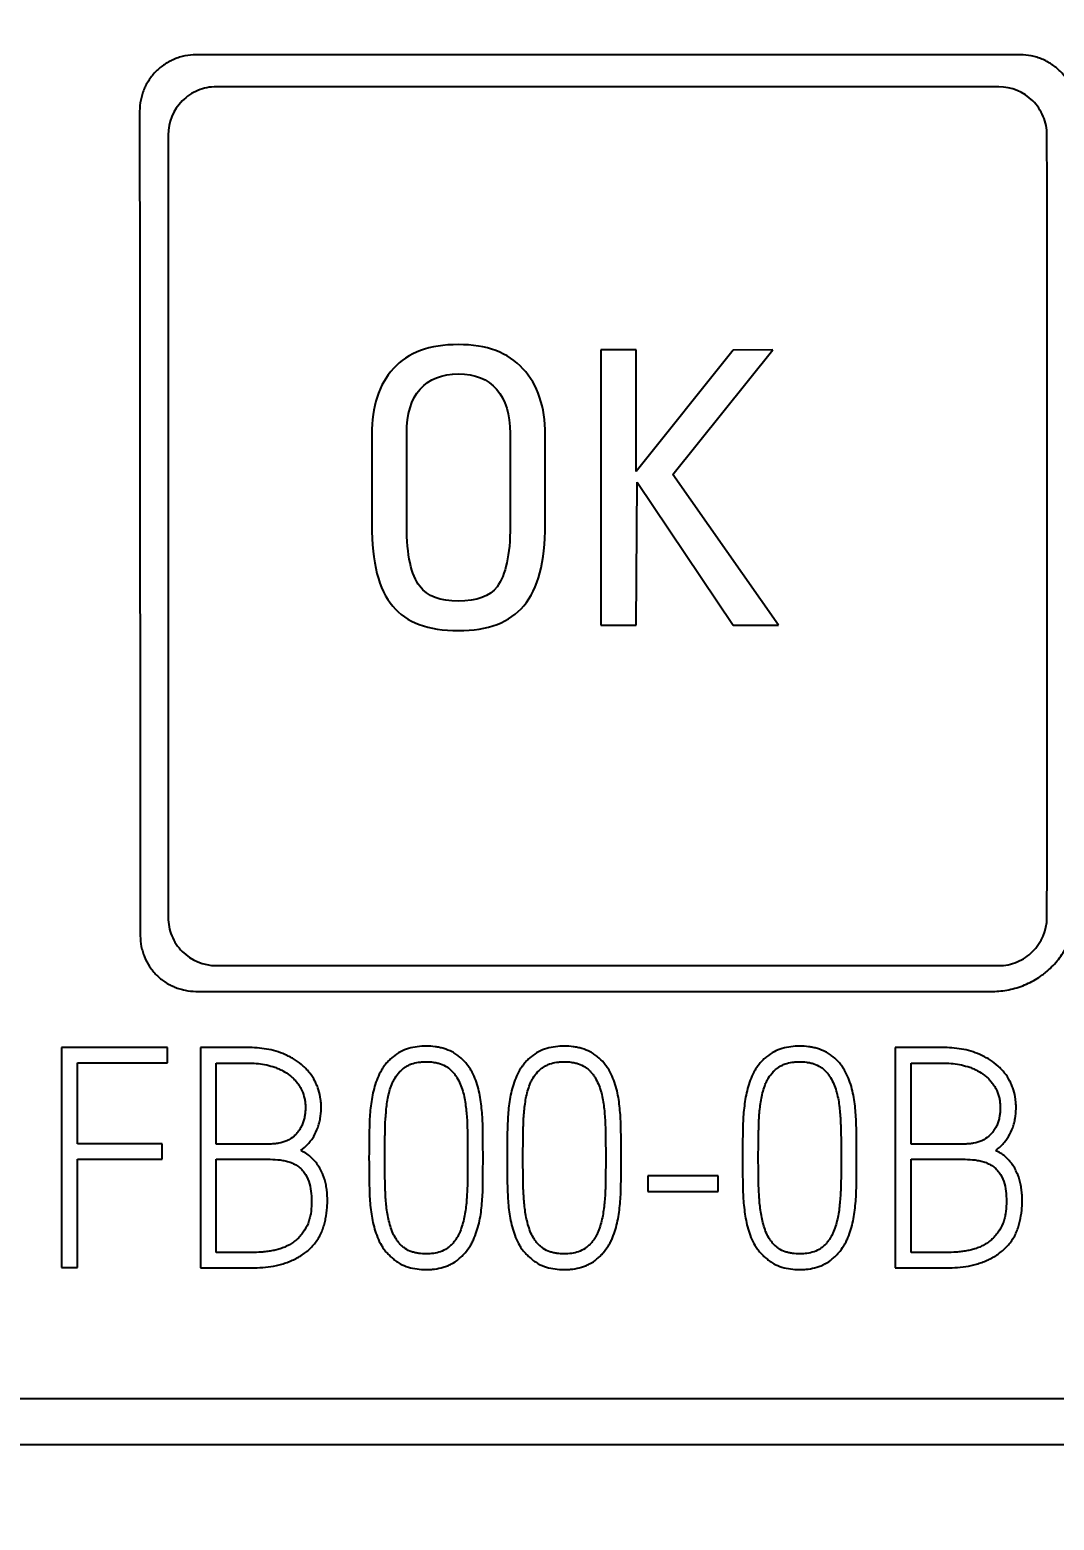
# Model space of a CAD drawing. Extents: x 0 to 420, y 0 to 297.
# Drawn here: x 149.58 to 157.02, y 166.62 to 177.43 of the extents above; entities that cross this region are included whole.
import ezdxf

# ---------------------------------------------------------------- set-up
doc = ezdxf.new("R2010")
doc.units = 0
doc.header["$LTSCALE"] = 23.1
for name, color, linetype in [('10000_FRONT', 7, 'CONTINUOUS'), ('10100_DIM_FRONT', 7, 'CONTINUOUS'), ('10500_FRONT_LABELING', 7, 'CONTINUOUS')]:
    doc.layers.add(name, color=color, linetype=linetype)
doc.styles.get("Standard").update_dxf_attribs({"font": 'txt', "width": 0.8})
doc.dimstyles.new('DIMSTYLE_1', dxfattribs={"dimtxt": 3.5, "dimasz": 3.5, "dimexe": 0.18, "dimexo": 0.0625, "dimgap": 0.09, "dimtad": 1, "dimtxsty": 'STANDARD', "dimcen": 0.09, "dimazin": 3, "dimtp": 0.05, "dimtm": 0.05, "dimtfac": 1, "dimtofl": 0, "dimtmove": 0, "dimatfit": 3, "dimtolj": 1})

# ---------------------------------------------------------------- blocks, each defined once
blk = doc.blocks.new('*D0')
at = {"layer": '10100_DIM_FRONT', "linetype": 'CONTINUOUS'}
for p, q in [((160.829689, 189.646967), (160.829689, 132.601665)), ((89.329689, 150.134374), (89.329689, 132.601665)), ((89.329689, 134.601665), (125.079689, 134.601665)), ((160.829689, 134.601665), (125.079689, 134.601665))]:
    blk.add_line(p, q, dxfattribs=at)
for points in [[(92.829689, 135.101665), (89.329689, 134.601665), (92.829689, 134.101665)], [(157.329689, 134.101665), (160.829689, 134.601665), (157.329689, 135.101665)]]:
    blk.add_solid(points, dxfattribs=at)
at = {"layer": '10100_DIM_FRONT', "linetype": 'CONTINUOUS', "width": 0.660714}
blk.add_text('71,5', height=3.5, dxfattribs=at).set_placement((121.635873, 135.476665))

msp = doc.modelspace()

# ---------------------------------------------------------------- linework, layer by layer
at = {"layer": '10000_FRONT', "color": 7, "linetype": 'CONTINUOUS'}
for p, q in [((156.77, 177.247), (150.79, 177.247)), ((156.613, 177.015), (150.938, 177.015)), ((156.965, 176.28), (156.963, 176.667)), ((156.963, 170.989), (156.965, 171.374)), ((150.938, 170.641), (156.613, 170.641)), ((150.79, 170.454), (156.57, 170.454)), ((131.63, 167.501), (160.83, 167.501)), ((96.03, 167.167), (160.83, 167.167))]:
    msp.add_line(p, q, dxfattribs=at)
for points, knots in [([(150.79, 177.247), (150.763, 177.247), (150.736, 177.244), (150.697, 177.236), (150.684, 177.233), (150.658, 177.225), (150.646, 177.221), (150.609, 177.205), (150.585, 177.193), (150.552, 177.17), (150.541, 177.163), (150.52, 177.145), (150.51, 177.137), (150.482, 177.108), (150.465, 177.088), (150.443, 177.054), (150.436, 177.043), (150.423, 177.019), (150.417, 177.007), (150.407, 176.982), (150.403, 176.97), (150.395, 176.944), (150.392, 176.931), (150.384, 176.892), (150.381, 176.865), (150.381, 176.838)], [0, 0, 0, 0, 0.125, 0.125, 0.1875, 0.1875, 0.25, 0.25, 0.375, 0.375, 0.4375, 0.4375, 0.5, 0.5, 0.625, 0.625, 0.6875, 0.6875, 0.75, 0.75, 0.8125, 0.8125, 0.875, 0.875, 1, 1, 1, 1]), ([(157.178, 176.838), (157.178, 176.865), (157.176, 176.891), (157.168, 176.931), (157.165, 176.944), (157.157, 176.969), (157.152, 176.982), (157.137, 177.019), (157.124, 177.043), (157.102, 177.076), (157.094, 177.087), (157.077, 177.108), (157.068, 177.118), (157.04, 177.146), (157.019, 177.163), (156.986, 177.185), (156.974, 177.192), (156.951, 177.205), (156.939, 177.211), (156.914, 177.221), (156.902, 177.225), (156.876, 177.233), (156.863, 177.236), (156.823, 177.244), (156.797, 177.247), (156.77, 177.247)], [0, 0, 0, 0, 0.125, 0.125, 0.1875, 0.1875, 0.25, 0.25, 0.375, 0.375, 0.4375, 0.4375, 0.5, 0.5, 0.625, 0.625, 0.6875, 0.6875, 0.75, 0.75, 0.8125, 0.8125, 0.875, 0.875, 1, 1, 1, 1]), ([(150.938, 177.015), (150.892, 177.015), (150.846, 177.006), (150.761, 176.971), (150.723, 176.945), (150.626, 176.848), (150.588, 176.757), (150.588, 176.665)], [0, 0, 0, 0, 0.25, 0.25, 0.5, 0.5, 1, 1, 1, 1]), ([(156.963, 176.667), (156.963, 176.713), (156.954, 176.758), (156.918, 176.842), (156.892, 176.881), (156.796, 176.977), (156.705, 177.015), (156.613, 177.015)], [0, 0, 0, 0, 0.25, 0.25, 0.5, 0.5, 1, 1, 1, 1]), ([(156.57, 170.454), (156.61, 170.454), (156.649, 170.458), (156.707, 170.47), (156.726, 170.475), (156.764, 170.486), (156.783, 170.493), (156.837, 170.516), (156.872, 170.534), (156.913, 170.561), (156.921, 170.567), (156.937, 170.579), (156.945, 170.585), (156.968, 170.604), (156.983, 170.617), (157.025, 170.659), (157.05, 170.689), (157.077, 170.731), (157.082, 170.739), (157.093, 170.756), (157.107, 170.782), (157.12, 170.808), (157.135, 170.845), (157.142, 170.863), (157.15, 170.892), (157.153, 170.901), (157.158, 170.92), (157.16, 170.93), (157.17, 170.979), (157.174, 171.018), (157.174, 171.058)], [0, 0, 0, 0, 0.125, 0.125, 0.1875, 0.1875, 0.25, 0.25, 0.375, 0.375, 0.40625, 0.40625, 0.4375, 0.4375, 0.5, 0.5, 0.625, 0.625, 0.65625, 0.65625, 0.6875, 0.75, 0.75, 0.8125, 0.8125, 0.84375, 0.84375, 0.875, 0.875, 1, 1, 1, 1]), ([(150.588, 170.991), (150.588, 170.945), (150.597, 170.899), (150.632, 170.815), (150.658, 170.776), (150.755, 170.679), (150.845, 170.641), (150.938, 170.641)], [0, 0, 0, 0, 0.25, 0.25, 0.5, 0.5, 1, 1, 1, 1]), ([(156.613, 170.641), (156.659, 170.641), (156.704, 170.65), (156.789, 170.685), (156.827, 170.711), (156.924, 170.807), (156.963, 170.897), (156.963, 170.989)], [0, 0, 0, 0, 0.25, 0.25, 0.5, 0.5, 1, 1, 1, 1]), ([(150.386, 170.858), (150.386, 170.831), (150.388, 170.805), (150.396, 170.767), (150.4, 170.754), (150.407, 170.728), (150.412, 170.716), (150.427, 170.679), (150.439, 170.656), (150.461, 170.623), (150.469, 170.612), (150.486, 170.592), (150.495, 170.582), (150.523, 170.554), (150.543, 170.537), (150.576, 170.515), (150.587, 170.508), (150.611, 170.496), (150.623, 170.49), (150.647, 170.48), (150.659, 170.476), (150.685, 170.468), (150.697, 170.465), (150.737, 170.457), (150.763, 170.454), (150.79, 170.454)], [0, 0, 0, 0, 0.125, 0.125, 0.1875, 0.1875, 0.25, 0.25, 0.375, 0.375, 0.4375, 0.4375, 0.5, 0.5, 0.625, 0.625, 0.6875, 0.6875, 0.75, 0.75, 0.8125, 0.8125, 0.875, 0.875, 1, 1, 1, 1])]:
    msp.add_open_spline(points, degree=3, knots=knots, dxfattribs=at)
for points in [[(150.381, 176.838), (150.382, 174.844), (150.384, 172.85), (150.386, 170.858)], [(150.588, 176.665), (150.588, 174.774), (150.588, 172.882), (150.588, 170.991)], [(156.965, 171.374), (156.965, 173.009), (156.965, 174.645), (156.965, 176.28)]]:
    msp.add_open_spline(points, degree=3, dxfattribs=at)
at = {"layer": '10500_FRONT_LABELING', "color": 7, "linetype": 'CONTINUOUS'}
for p, q in [((153.727, 175.107), (153.727, 173.109)), ((153.982, 175.107), (153.727, 175.107)), ((153.982, 174.225), (153.982, 175.107)), ((154.687, 175.104), (153.982, 174.225)), ((154.25, 174.203), (154.975, 175.107)), ((154.975, 175.107), (154.687, 175.104)), ((152.065, 174.493), (152.065, 173.839)), ((152.319, 173.828), (152.319, 174.501)), ((153.069, 174.501), (153.069, 173.828)), ((153.323, 173.839), (153.323, 174.493)), ((153.982, 173.109), (153.99, 174.148)), ((153.99, 174.148), (154.687, 173.109)), ((155.016, 173.109), (154.25, 174.203)), ((153.727, 173.109), (153.982, 173.109)), ((154.687, 173.109), (155.016, 173.109)), ((149.815, 170.048), (149.815, 168.452)), ((150.584, 170.048), (149.815, 170.048)), ((150.584, 169.935), (150.584, 170.048)), ((150.822, 170.046), (150.822, 168.448)), ((151.18, 170.046), (150.822, 170.046)), ((155.862, 170.046), (155.862, 168.448)), ((156.221, 170.046), (155.862, 170.046)), ((149.93, 169.349), (149.93, 169.935)), ((149.93, 169.935), (150.584, 169.935)), ((150.936, 169.347), (150.936, 169.933)), ((150.936, 169.933), (151.18, 169.933)), ((155.977, 169.347), (155.977, 169.933)), ((155.977, 169.933), (156.221, 169.933)), ((150.544, 169.349), (149.93, 169.349)), ((150.544, 169.238), (150.544, 169.349)), ((151.328, 169.347), (150.936, 169.347)), ((156.369, 169.347), (155.977, 169.347)), ((149.93, 168.452), (149.93, 169.238)), ((149.93, 169.238), (150.544, 169.238)), ((150.936, 168.559), (150.936, 169.236)), ((150.936, 169.236), (151.328, 169.236)), ((152.045, 169.258), (152.045, 169.234)), ((152.16, 169.234), (152.16, 169.258)), ((152.76, 169.258), (152.76, 169.234)), ((152.872, 169.234), (152.872, 169.258)), ((153.047, 169.258), (153.047, 169.234)), ((153.162, 169.234), (153.162, 169.258)), ((153.762, 169.258), (153.762, 169.234)), ((153.874, 169.234), (153.874, 169.258)), ((154.755, 169.258), (154.755, 169.234)), ((154.869, 169.234), (154.869, 169.258)), ((155.47, 169.258), (155.47, 169.234)), ((155.582, 169.234), (155.582, 169.258)), ((155.977, 168.559), (155.977, 169.236)), ((155.977, 169.236), (156.369, 169.236)), ((154.067, 169.116), (154.067, 169.003)), ((154.578, 169.116), (154.067, 169.116)), ((154.578, 169.003), (154.578, 169.116)), ((154.067, 169.003), (154.578, 169.003)), ((151.173, 168.559), (150.936, 168.559)), ((156.214, 168.559), (155.977, 168.559)), ((149.815, 168.452), (149.93, 168.452)), ((150.822, 168.448), (151.173, 168.448)), ((155.862, 168.448), (156.214, 168.448))]:
    msp.add_line(p, q, dxfattribs=at)
for points in [[(152.693, 175.145), (152.484, 175.145), (152.327, 175.087), (152.222, 174.971)], [(153.162, 174.97), (153.055, 175.087), (152.899, 175.145), (152.693, 175.145)], [(152.222, 174.971), (152.117, 174.855), (152.065, 174.696), (152.065, 174.493)], [(152.416, 174.822), (152.481, 174.895), (152.574, 174.932), (152.693, 174.932)], [(152.693, 174.932), (152.814, 174.932), (152.907, 174.895), (152.971, 174.821)], [(153.323, 174.493), (153.323, 174.694), (153.27, 174.853), (153.162, 174.97)], [(152.319, 174.501), (152.319, 174.642), (152.351, 174.749), (152.416, 174.822)], [(152.971, 174.821), (153.036, 174.746), (153.069, 174.64), (153.069, 174.501)], [(152.065, 173.839), (152.065, 173.565), (152.115, 173.368), (152.217, 173.248)], [(152.413, 173.392), (152.351, 173.473), (152.319, 173.618), (152.319, 173.828)], [(153.069, 173.828), (153.069, 173.62), (153.037, 173.474), (152.974, 173.389)], [(153.168, 173.251), (153.272, 173.373), (153.323, 173.569), (153.323, 173.839)], [(152.693, 173.284), (152.562, 173.284), (152.469, 173.32), (152.413, 173.392)], [(152.974, 173.389), (152.921, 173.319), (152.827, 173.284), (152.693, 173.284)], [(152.217, 173.248), (152.316, 173.13), (152.474, 173.071), (152.693, 173.071)], [(152.693, 173.071), (152.909, 173.071), (153.068, 173.131), (153.168, 173.251)]]:
    msp.add_open_spline(points, degree=3, dxfattribs=at)
for points, knots in [([(151.55, 169.3), (151.569, 169.314), (151.586, 169.33), (151.61, 169.355), (151.617, 169.364), (151.631, 169.383), (151.638, 169.393), (151.656, 169.422), (151.666, 169.443), (151.678, 169.476), (151.681, 169.487), (151.687, 169.51), (151.69, 169.521), (151.695, 169.556), (151.697, 169.579), (151.698, 169.613), (151.698, 169.625), (151.697, 169.648), (151.696, 169.66), (151.691, 169.694), (151.686, 169.717), (151.676, 169.75), (151.672, 169.761), (151.663, 169.782), (151.658, 169.793), (151.642, 169.824), (151.629, 169.843), (151.608, 169.871), (151.6, 169.88), (151.584, 169.897), (151.576, 169.905), (151.55, 169.928), (151.532, 169.942), (151.502, 169.961), (151.492, 169.967), (151.472, 169.979), (151.462, 169.984), (151.43, 169.999), (151.408, 170.007), (151.365, 170.022), (151.342, 170.028), (151.297, 170.037), (151.273, 170.04), (151.227, 170.045), (151.204, 170.046), (151.18, 170.046)], [0, 0, 0, 0, 0.0625, 0.0625, 0.09375, 0.09375, 0.125, 0.125, 0.1875, 0.1875, 0.21875, 0.21875, 0.25, 0.25, 0.3125, 0.3125, 0.34375, 0.34375, 0.375, 0.375, 0.4375, 0.4375, 0.46875, 0.46875, 0.5, 0.5, 0.5625, 0.5625, 0.59375, 0.59375, 0.625, 0.625, 0.6875, 0.6875, 0.71875, 0.71875, 0.75, 0.75, 0.8125, 0.8125, 0.875, 0.875, 0.9375, 0.9375, 1, 1, 1, 1]), ([(152.872, 169.258), (152.872, 169.3), (152.872, 169.343), (152.871, 169.427), (152.871, 169.47), (152.867, 169.554), (152.864, 169.596), (152.856, 169.659), (152.853, 169.68), (152.845, 169.722), (152.84, 169.743), (152.828, 169.785), (152.821, 169.805), (152.805, 169.845), (152.796, 169.864), (152.779, 169.892), (152.773, 169.901), (152.761, 169.918), (152.754, 169.927), (152.733, 169.951), (152.718, 169.966), (152.693, 169.987), (152.684, 169.993), (152.666, 170.005), (152.657, 170.011), (152.628, 170.025), (152.608, 170.033), (152.577, 170.043), (152.567, 170.045), (152.546, 170.05), (152.535, 170.051), (152.503, 170.056), (152.482, 170.057), (152.439, 170.057), (152.417, 170.056), (152.374, 170.05), (152.353, 170.046), (152.312, 170.034), (152.292, 170.026), (152.254, 170.006), (152.236, 169.994), (152.211, 169.973), (152.203, 169.966), (152.187, 169.951), (152.18, 169.943), (152.166, 169.927), (152.159, 169.918), (152.147, 169.901), (152.141, 169.892), (152.124, 169.864), (152.115, 169.845), (152.099, 169.805), (152.092, 169.785), (152.08, 169.744), (152.075, 169.723), (152.066, 169.681), (152.063, 169.66), (152.054, 169.597), (152.051, 169.555), (152.047, 169.47), (152.047, 169.428), (152.046, 169.343), (152.045, 169.3), (152.045, 169.258)], [0, 0, 0, 0, 0.0625, 0.0625, 0.125, 0.125, 0.1875, 0.1875, 0.21875, 0.21875, 0.25, 0.25, 0.28125, 0.28125, 0.3125, 0.3125, 0.328125, 0.328125, 0.34375, 0.34375, 0.375, 0.375, 0.390625, 0.390625, 0.40625, 0.40625, 0.4375, 0.4375, 0.453125, 0.453125, 0.46875, 0.46875, 0.5, 0.5, 0.53125, 0.53125, 0.5625, 0.5625, 0.59375, 0.59375, 0.625, 0.625, 0.640625, 0.640625, 0.65625, 0.65625, 0.671875, 0.671875, 0.6875, 0.6875, 0.71875, 0.71875, 0.75, 0.75, 0.78125, 0.78125, 0.8125, 0.8125, 0.875, 0.875, 0.9375, 0.9375, 1, 1, 1, 1]), ([(153.874, 169.258), (153.874, 169.3), (153.874, 169.343), (153.873, 169.427), (153.873, 169.47), (153.869, 169.554), (153.866, 169.596), (153.858, 169.659), (153.855, 169.68), (153.847, 169.722), (153.842, 169.743), (153.83, 169.785), (153.823, 169.805), (153.807, 169.845), (153.798, 169.864), (153.781, 169.892), (153.775, 169.901), (153.762, 169.918), (153.756, 169.927), (153.735, 169.951), (153.72, 169.966), (153.695, 169.987), (153.686, 169.993), (153.668, 170.005), (153.659, 170.011), (153.63, 170.025), (153.61, 170.033), (153.579, 170.043), (153.569, 170.045), (153.547, 170.05), (153.537, 170.051), (153.505, 170.056), (153.484, 170.057), (153.441, 170.057), (153.419, 170.056), (153.376, 170.05), (153.355, 170.046), (153.314, 170.034), (153.294, 170.026), (153.256, 170.006), (153.238, 169.994), (153.213, 169.973), (153.204, 169.966), (153.189, 169.951), (153.182, 169.943), (153.168, 169.927), (153.161, 169.918), (153.149, 169.901), (153.143, 169.892), (153.126, 169.864), (153.117, 169.845), (153.101, 169.805), (153.094, 169.785), (153.082, 169.744), (153.077, 169.723), (153.068, 169.681), (153.065, 169.66), (153.056, 169.597), (153.053, 169.555), (153.049, 169.47), (153.048, 169.428), (153.047, 169.343), (153.047, 169.3), (153.047, 169.258)], [0, 0, 0, 0, 0.0625, 0.0625, 0.125, 0.125, 0.1875, 0.1875, 0.21875, 0.21875, 0.25, 0.25, 0.28125, 0.28125, 0.3125, 0.3125, 0.328125, 0.328125, 0.34375, 0.34375, 0.375, 0.375, 0.390625, 0.390625, 0.40625, 0.40625, 0.4375, 0.4375, 0.453125, 0.453125, 0.46875, 0.46875, 0.5, 0.5, 0.53125, 0.53125, 0.5625, 0.5625, 0.59375, 0.59375, 0.625, 0.625, 0.640625, 0.640625, 0.65625, 0.65625, 0.671875, 0.671875, 0.6875, 0.6875, 0.71875, 0.71875, 0.75, 0.75, 0.78125, 0.78125, 0.8125, 0.8125, 0.875, 0.875, 0.9375, 0.9375, 1, 1, 1, 1]), ([(155.582, 169.258), (155.582, 169.3), (155.582, 169.343), (155.581, 169.427), (155.581, 169.47), (155.577, 169.554), (155.574, 169.596), (155.566, 169.659), (155.563, 169.68), (155.555, 169.722), (155.55, 169.743), (155.538, 169.785), (155.531, 169.805), (155.515, 169.845), (155.506, 169.864), (155.489, 169.892), (155.483, 169.901), (155.47, 169.918), (155.464, 169.927), (155.443, 169.951), (155.428, 169.966), (155.403, 169.987), (155.394, 169.993), (155.376, 170.005), (155.367, 170.011), (155.338, 170.025), (155.318, 170.033), (155.287, 170.043), (155.276, 170.045), (155.255, 170.05), (155.245, 170.051), (155.213, 170.056), (155.191, 170.057), (155.148, 170.057), (155.127, 170.056), (155.084, 170.05), (155.063, 170.046), (155.022, 170.034), (155.002, 170.026), (154.964, 170.006), (154.946, 169.994), (154.921, 169.973), (154.912, 169.966), (154.897, 169.951), (154.89, 169.943), (154.876, 169.927), (154.869, 169.918), (154.857, 169.901), (154.851, 169.892), (154.834, 169.864), (154.825, 169.845), (154.809, 169.805), (154.802, 169.785), (154.79, 169.744), (154.785, 169.723), (154.776, 169.681), (154.773, 169.66), (154.764, 169.597), (154.76, 169.555), (154.757, 169.47), (154.756, 169.428), (154.755, 169.343), (154.755, 169.3), (154.755, 169.258)], [0, 0, 0, 0, 0.0625, 0.0625, 0.125, 0.125, 0.1875, 0.1875, 0.21875, 0.21875, 0.25, 0.25, 0.28125, 0.28125, 0.3125, 0.3125, 0.328125, 0.328125, 0.34375, 0.34375, 0.375, 0.375, 0.390625, 0.390625, 0.40625, 0.40625, 0.4375, 0.4375, 0.453125, 0.453125, 0.46875, 0.46875, 0.5, 0.5, 0.53125, 0.53125, 0.5625, 0.5625, 0.59375, 0.59375, 0.625, 0.625, 0.640625, 0.640625, 0.65625, 0.65625, 0.671875, 0.671875, 0.6875, 0.6875, 0.71875, 0.71875, 0.75, 0.75, 0.78125, 0.78125, 0.8125, 0.8125, 0.875, 0.875, 0.9375, 0.9375, 1, 1, 1, 1]), ([(156.591, 169.3), (156.61, 169.314), (156.627, 169.33), (156.65, 169.355), (156.658, 169.364), (156.672, 169.383), (156.678, 169.393), (156.697, 169.422), (156.707, 169.443), (156.719, 169.476), (156.722, 169.487), (156.728, 169.51), (156.73, 169.521), (156.736, 169.556), (156.738, 169.579), (156.739, 169.613), (156.739, 169.625), (156.737, 169.648), (156.736, 169.66), (156.732, 169.694), (156.727, 169.717), (156.717, 169.75), (156.713, 169.761), (156.704, 169.782), (156.699, 169.793), (156.682, 169.824), (156.67, 169.843), (156.649, 169.871), (156.641, 169.88), (156.625, 169.897), (156.617, 169.905), (156.591, 169.928), (156.572, 169.942), (156.543, 169.961), (156.533, 169.967), (156.513, 169.979), (156.502, 169.984), (156.471, 169.999), (156.449, 170.007), (156.405, 170.022), (156.383, 170.028), (156.337, 170.037), (156.314, 170.04), (156.268, 170.045), (156.244, 170.046), (156.221, 170.046)], [0, 0, 0, 0, 0.0625, 0.0625, 0.09375, 0.09375, 0.125, 0.125, 0.1875, 0.1875, 0.21875, 0.21875, 0.25, 0.25, 0.3125, 0.3125, 0.34375, 0.34375, 0.375, 0.375, 0.4375, 0.4375, 0.46875, 0.46875, 0.5, 0.5, 0.5625, 0.5625, 0.59375, 0.59375, 0.625, 0.625, 0.6875, 0.6875, 0.71875, 0.71875, 0.75, 0.75, 0.8125, 0.8125, 0.875, 0.875, 0.9375, 0.9375, 1, 1, 1, 1]), ([(151.18, 169.933), (151.222, 169.933), (151.263, 169.929), (151.323, 169.916), (151.342, 169.91), (151.372, 169.9), (151.382, 169.896), (151.401, 169.887), (151.41, 169.883), (151.437, 169.868), (151.455, 169.857), (151.479, 169.838), (151.487, 169.831), (151.502, 169.817), (151.509, 169.809), (151.523, 169.794), (151.529, 169.785), (151.541, 169.768), (151.546, 169.759), (151.561, 169.732), (151.568, 169.712), (151.576, 169.682), (151.578, 169.672), (151.582, 169.652), (151.583, 169.641), (151.584, 169.621), (151.584, 169.61), (151.583, 169.59), (151.583, 169.579), (151.58, 169.559), (151.579, 169.548), (151.574, 169.528), (151.572, 169.518), (151.565, 169.499), (151.562, 169.489), (151.553, 169.47), (151.548, 169.461), (151.537, 169.443), (151.531, 169.435), (151.517, 169.419), (151.51, 169.412), (151.486, 169.391), (151.469, 169.38), (151.431, 169.362), (151.411, 169.356), (151.38, 169.35), (151.37, 169.349), (151.349, 169.347), (151.339, 169.347), (151.328, 169.347)], [0, 0, 0, 0, 0.125, 0.125, 0.1875, 0.1875, 0.21875, 0.21875, 0.25, 0.25, 0.3125, 0.3125, 0.34375, 0.34375, 0.375, 0.375, 0.40625, 0.40625, 0.4375, 0.4375, 0.5, 0.5, 0.53125, 0.53125, 0.5625, 0.5625, 0.59375, 0.59375, 0.625, 0.625, 0.65625, 0.65625, 0.6875, 0.6875, 0.71875, 0.71875, 0.75, 0.75, 0.78125, 0.78125, 0.8125, 0.8125, 0.875, 0.875, 0.9375, 0.9375, 0.96875, 0.96875, 1, 1, 1, 1]), ([(152.16, 169.258), (152.16, 169.293), (152.16, 169.328), (152.161, 169.398), (152.161, 169.434), (152.163, 169.486), (152.163, 169.504), (152.165, 169.539), (152.167, 169.556), (152.17, 169.591), (152.171, 169.609), (152.176, 169.644), (152.178, 169.661), (152.185, 169.696), (152.189, 169.713), (152.198, 169.746), (152.204, 169.763), (152.214, 169.787), (152.217, 169.795), (152.225, 169.811), (152.23, 169.819), (152.244, 169.842), (152.254, 169.856), (152.272, 169.876), (152.279, 169.882), (152.292, 169.893), (152.299, 169.899), (152.313, 169.909), (152.321, 169.913), (152.337, 169.921), (152.345, 169.925), (152.37, 169.933), (152.387, 169.937), (152.414, 169.941), (152.423, 169.942), (152.44, 169.943), (152.449, 169.944), (152.476, 169.944), (152.493, 169.943), (152.52, 169.939), (152.528, 169.938), (152.546, 169.934), (152.554, 169.931), (152.58, 169.923), (152.596, 169.915), (152.618, 169.901), (152.626, 169.896), (152.639, 169.884), (152.645, 169.878), (152.657, 169.865), (152.663, 169.858), (152.673, 169.843), (152.678, 169.836), (152.693, 169.813), (152.701, 169.798), (152.714, 169.765), (152.72, 169.748), (152.73, 169.714), (152.735, 169.697), (152.741, 169.662), (152.744, 169.645), (152.748, 169.61), (152.75, 169.593), (152.753, 169.558), (152.755, 169.54), (152.757, 169.505), (152.757, 169.487), (152.759, 169.434), (152.759, 169.399), (152.76, 169.329), (152.76, 169.293), (152.76, 169.258)], [0, 0, 0, 0, 0.0625, 0.0625, 0.125, 0.125, 0.15625, 0.15625, 0.1875, 0.1875, 0.21875, 0.21875, 0.25, 0.25, 0.28125, 0.28125, 0.3125, 0.3125, 0.328125, 0.328125, 0.34375, 0.34375, 0.375, 0.375, 0.390625, 0.390625, 0.40625, 0.40625, 0.421875, 0.421875, 0.4375, 0.4375, 0.46875, 0.46875, 0.484375, 0.484375, 0.5, 0.5, 0.53125, 0.53125, 0.546875, 0.546875, 0.5625, 0.5625, 0.59375, 0.59375, 0.609375, 0.609375, 0.625, 0.625, 0.640625, 0.640625, 0.65625, 0.65625, 0.6875, 0.6875, 0.71875, 0.71875, 0.75, 0.75, 0.78125, 0.78125, 0.8125, 0.8125, 0.84375, 0.84375, 0.875, 0.875, 0.9375, 0.9375, 1, 1, 1, 1]), ([(153.162, 169.258), (153.162, 169.293), (153.162, 169.328), (153.163, 169.398), (153.163, 169.434), (153.165, 169.486), (153.165, 169.504), (153.167, 169.539), (153.169, 169.556), (153.172, 169.591), (153.173, 169.609), (153.178, 169.644), (153.18, 169.661), (153.187, 169.696), (153.191, 169.713), (153.2, 169.746), (153.206, 169.763), (153.216, 169.787), (153.219, 169.795), (153.227, 169.811), (153.231, 169.819), (153.245, 169.842), (153.256, 169.856), (153.274, 169.876), (153.28, 169.882), (153.294, 169.893), (153.301, 169.899), (153.315, 169.909), (153.323, 169.913), (153.339, 169.921), (153.347, 169.925), (153.372, 169.933), (153.389, 169.937), (153.416, 169.941), (153.425, 169.942), (153.442, 169.943), (153.451, 169.944), (153.478, 169.944), (153.495, 169.943), (153.521, 169.939), (153.53, 169.938), (153.547, 169.934), (153.556, 169.931), (153.581, 169.923), (153.598, 169.915), (153.62, 169.901), (153.627, 169.896), (153.641, 169.884), (153.647, 169.878), (153.659, 169.865), (153.665, 169.858), (153.675, 169.843), (153.68, 169.836), (153.694, 169.813), (153.702, 169.798), (153.716, 169.765), (153.722, 169.748), (153.732, 169.714), (153.736, 169.697), (153.743, 169.662), (153.746, 169.645), (153.75, 169.61), (153.752, 169.593), (153.755, 169.558), (153.756, 169.54), (153.758, 169.505), (153.759, 169.487), (153.761, 169.434), (153.761, 169.399), (153.762, 169.329), (153.762, 169.293), (153.762, 169.258)], [0, 0, 0, 0, 0.0625, 0.0625, 0.125, 0.125, 0.15625, 0.15625, 0.1875, 0.1875, 0.21875, 0.21875, 0.25, 0.25, 0.28125, 0.28125, 0.3125, 0.3125, 0.328125, 0.328125, 0.34375, 0.34375, 0.375, 0.375, 0.390625, 0.390625, 0.40625, 0.40625, 0.421875, 0.421875, 0.4375, 0.4375, 0.46875, 0.46875, 0.484375, 0.484375, 0.5, 0.5, 0.53125, 0.53125, 0.546875, 0.546875, 0.5625, 0.5625, 0.59375, 0.59375, 0.609375, 0.609375, 0.625, 0.625, 0.640625, 0.640625, 0.65625, 0.65625, 0.6875, 0.6875, 0.71875, 0.71875, 0.75, 0.75, 0.78125, 0.78125, 0.8125, 0.8125, 0.84375, 0.84375, 0.875, 0.875, 0.9375, 0.9375, 1, 1, 1, 1]), ([(154.869, 169.258), (154.869, 169.293), (154.87, 169.328), (154.87, 169.398), (154.871, 169.434), (154.873, 169.486), (154.873, 169.504), (154.875, 169.539), (154.876, 169.556), (154.879, 169.591), (154.881, 169.609), (154.886, 169.644), (154.888, 169.661), (154.895, 169.696), (154.899, 169.713), (154.908, 169.746), (154.914, 169.763), (154.923, 169.787), (154.927, 169.795), (154.935, 169.811), (154.939, 169.819), (154.953, 169.842), (154.964, 169.856), (154.982, 169.876), (154.988, 169.882), (155.002, 169.893), (155.009, 169.899), (155.023, 169.909), (155.031, 169.913), (155.047, 169.921), (155.055, 169.925), (155.08, 169.933), (155.097, 169.937), (155.124, 169.941), (155.132, 169.942), (155.15, 169.943), (155.159, 169.944), (155.186, 169.944), (155.203, 169.943), (155.229, 169.939), (155.238, 169.938), (155.255, 169.934), (155.264, 169.931), (155.289, 169.923), (155.305, 169.915), (155.328, 169.901), (155.335, 169.896), (155.349, 169.884), (155.355, 169.878), (155.367, 169.865), (155.373, 169.858), (155.383, 169.843), (155.388, 169.836), (155.402, 169.813), (155.41, 169.798), (155.424, 169.765), (155.43, 169.748), (155.44, 169.714), (155.444, 169.697), (155.451, 169.662), (155.454, 169.645), (155.458, 169.61), (155.46, 169.593), (155.463, 169.558), (155.464, 169.54), (155.466, 169.505), (155.467, 169.487), (155.469, 169.434), (155.469, 169.399), (155.47, 169.329), (155.47, 169.293), (155.47, 169.258)], [0, 0, 0, 0, 0.0625, 0.0625, 0.125, 0.125, 0.15625, 0.15625, 0.1875, 0.1875, 0.21875, 0.21875, 0.25, 0.25, 0.28125, 0.28125, 0.3125, 0.3125, 0.328125, 0.328125, 0.34375, 0.34375, 0.375, 0.375, 0.390625, 0.390625, 0.40625, 0.40625, 0.421875, 0.421875, 0.4375, 0.4375, 0.46875, 0.46875, 0.484375, 0.484375, 0.5, 0.5, 0.53125, 0.53125, 0.546875, 0.546875, 0.5625, 0.5625, 0.59375, 0.59375, 0.609375, 0.609375, 0.625, 0.625, 0.640625, 0.640625, 0.65625, 0.65625, 0.6875, 0.6875, 0.71875, 0.71875, 0.75, 0.75, 0.78125, 0.78125, 0.8125, 0.8125, 0.84375, 0.84375, 0.875, 0.875, 0.9375, 0.9375, 1, 1, 1, 1]), ([(156.221, 169.933), (156.263, 169.933), (156.303, 169.929), (156.363, 169.916), (156.383, 169.91), (156.413, 169.9), (156.422, 169.896), (156.441, 169.887), (156.451, 169.883), (156.478, 169.868), (156.495, 169.857), (156.52, 169.838), (156.528, 169.831), (156.543, 169.817), (156.55, 169.809), (156.563, 169.794), (156.57, 169.785), (156.581, 169.768), (156.587, 169.759), (156.601, 169.732), (156.609, 169.712), (156.617, 169.682), (156.619, 169.672), (156.622, 169.652), (156.623, 169.641), (156.624, 169.621), (156.625, 169.61), (156.624, 169.59), (156.623, 169.579), (156.621, 169.559), (156.619, 169.548), (156.615, 169.528), (156.613, 169.518), (156.606, 169.499), (156.603, 169.489), (156.594, 169.47), (156.589, 169.461), (156.577, 169.443), (156.571, 169.435), (156.558, 169.419), (156.55, 169.412), (156.527, 169.391), (156.51, 169.38), (156.472, 169.362), (156.452, 169.356), (156.421, 169.35), (156.411, 169.349), (156.39, 169.347), (156.379, 169.347), (156.369, 169.347)], [0, 0, 0, 0, 0.125, 0.125, 0.1875, 0.1875, 0.21875, 0.21875, 0.25, 0.25, 0.3125, 0.3125, 0.34375, 0.34375, 0.375, 0.375, 0.40625, 0.40625, 0.4375, 0.4375, 0.5, 0.5, 0.53125, 0.53125, 0.5625, 0.5625, 0.59375, 0.59375, 0.625, 0.625, 0.65625, 0.65625, 0.6875, 0.6875, 0.71875, 0.71875, 0.75, 0.75, 0.78125, 0.78125, 0.8125, 0.8125, 0.875, 0.875, 0.9375, 0.9375, 0.96875, 0.96875, 1, 1, 1, 1]), ([(151.173, 168.448), (151.2, 168.448), (151.227, 168.449), (151.281, 168.452), (151.307, 168.455), (151.36, 168.463), (151.386, 168.468), (151.425, 168.479), (151.438, 168.484), (151.463, 168.493), (151.476, 168.498), (151.5, 168.509), (151.513, 168.515), (151.536, 168.528), (151.548, 168.535), (151.571, 168.55), (151.582, 168.558), (151.603, 168.575), (151.613, 168.584), (151.641, 168.612), (151.658, 168.633), (151.68, 168.667), (151.687, 168.679), (151.699, 168.703), (151.705, 168.716), (151.714, 168.741), (151.718, 168.754), (151.725, 168.78), (151.728, 168.793), (151.735, 168.833), (151.739, 168.86), (151.742, 168.9), (151.743, 168.913), (151.743, 168.94), (151.743, 168.953), (151.742, 168.98), (151.741, 168.994), (151.738, 169.02), (151.736, 169.034), (151.728, 169.074), (151.721, 169.1), (151.705, 169.137), (151.7, 169.15), (151.687, 169.174), (151.673, 169.197), (151.657, 169.218), (151.639, 169.238), (151.629, 169.248), (151.598, 169.274), (151.575, 169.289), (151.55, 169.3)], [0, 0, 0, 0, 0.0625, 0.0625, 0.125, 0.125, 0.1875, 0.1875, 0.21875, 0.21875, 0.25, 0.25, 0.28125, 0.28125, 0.3125, 0.3125, 0.34375, 0.34375, 0.375, 0.375, 0.4375, 0.4375, 0.46875, 0.46875, 0.5, 0.5, 0.53125, 0.53125, 0.5625, 0.5625, 0.625, 0.625, 0.65625, 0.65625, 0.6875, 0.6875, 0.71875, 0.71875, 0.75, 0.75, 0.8125, 0.8125, 0.84375, 0.84375, 0.875, 0.90625, 0.90625, 0.9375, 0.9375, 1, 1, 1, 1]), ([(156.214, 168.448), (156.241, 168.448), (156.268, 168.449), (156.321, 168.452), (156.348, 168.455), (156.401, 168.463), (156.427, 168.468), (156.466, 168.479), (156.478, 168.484), (156.504, 168.493), (156.517, 168.498), (156.541, 168.509), (156.553, 168.515), (156.577, 168.528), (156.589, 168.535), (156.611, 168.55), (156.622, 168.558), (156.644, 168.575), (156.654, 168.584), (156.682, 168.612), (156.699, 168.633), (156.721, 168.667), (156.728, 168.679), (156.74, 168.703), (156.745, 168.716), (156.755, 168.741), (156.759, 168.754), (156.766, 168.78), (156.768, 168.793), (156.776, 168.833), (156.78, 168.86), (156.783, 168.9), (156.783, 168.913), (156.784, 168.94), (156.783, 168.953), (156.782, 168.98), (156.781, 168.994), (156.778, 169.02), (156.776, 169.034), (156.769, 169.074), (156.761, 169.1), (156.746, 169.137), (156.74, 169.15), (156.728, 169.174), (156.714, 169.197), (156.697, 169.218), (156.679, 169.238), (156.67, 169.248), (156.639, 169.274), (156.616, 169.289), (156.591, 169.3)], [0, 0, 0, 0, 0.0625, 0.0625, 0.125, 0.125, 0.1875, 0.1875, 0.21875, 0.21875, 0.25, 0.25, 0.28125, 0.28125, 0.3125, 0.3125, 0.34375, 0.34375, 0.375, 0.375, 0.4375, 0.4375, 0.46875, 0.46875, 0.5, 0.5, 0.53125, 0.53125, 0.5625, 0.5625, 0.625, 0.625, 0.65625, 0.65625, 0.6875, 0.6875, 0.71875, 0.71875, 0.75, 0.75, 0.8125, 0.8125, 0.84375, 0.84375, 0.875, 0.90625, 0.90625, 0.9375, 0.9375, 1, 1, 1, 1]), ([(151.328, 169.236), (151.353, 169.236), (151.377, 169.234), (151.413, 169.23), (151.425, 169.227), (151.449, 169.222), (151.461, 169.219), (151.484, 169.211), (151.495, 169.206), (151.511, 169.197), (151.516, 169.194), (151.527, 169.187), (151.532, 169.184), (151.546, 169.173), (151.555, 169.165), (151.567, 169.151), (151.571, 169.146), (151.578, 169.136), (151.582, 169.131), (151.598, 169.105), (151.607, 169.082), (151.62, 169.035), (151.624, 169.011), (151.628, 168.963), (151.629, 168.938), (151.628, 168.89), (151.626, 168.865), (151.62, 168.829), (151.617, 168.818), (151.611, 168.794), (151.607, 168.782), (151.594, 168.748), (151.582, 168.727), (151.561, 168.697), (151.553, 168.688), (151.537, 168.669), (151.528, 168.661), (151.51, 168.645), (151.501, 168.637), (151.48, 168.624), (151.47, 168.617), (151.448, 168.606), (151.437, 168.601), (151.415, 168.592), (151.403, 168.588), (151.38, 168.581), (151.368, 168.578), (151.344, 168.573), (151.332, 168.571), (151.308, 168.567), (151.295, 168.566), (151.271, 168.563), (151.259, 168.562), (151.222, 168.56), (151.198, 168.559), (151.173, 168.559)], [0, 0, 0, 0, 0.0625, 0.0625, 0.09375, 0.09375, 0.125, 0.125, 0.15625, 0.15625, 0.171875, 0.171875, 0.1875, 0.1875, 0.21875, 0.21875, 0.234375, 0.234375, 0.25, 0.25, 0.3125, 0.3125, 0.375, 0.375, 0.4375, 0.4375, 0.5, 0.5, 0.53125, 0.53125, 0.5625, 0.5625, 0.625, 0.625, 0.65625, 0.65625, 0.6875, 0.6875, 0.71875, 0.71875, 0.75, 0.75, 0.78125, 0.78125, 0.8125, 0.8125, 0.84375, 0.84375, 0.875, 0.875, 0.90625, 0.90625, 0.9375, 0.9375, 1, 1, 1, 1]), ([(152.045, 169.234), (152.045, 169.191), (152.046, 169.149), (152.047, 169.065), (152.047, 169.023), (152.051, 168.939), (152.054, 168.897), (152.063, 168.834), (152.066, 168.813), (152.075, 168.772), (152.08, 168.751), (152.092, 168.71), (152.099, 168.69), (152.115, 168.65), (152.124, 168.631), (152.141, 168.603), (152.147, 168.594), (152.159, 168.577), (152.166, 168.568), (152.18, 168.552), (152.187, 168.545), (152.203, 168.53), (152.21, 168.523), (152.227, 168.509), (152.235, 168.502), (152.253, 168.49), (152.262, 168.484), (152.29, 168.469), (152.31, 168.461), (152.351, 168.448), (152.372, 168.444), (152.415, 168.438), (152.436, 168.437), (152.468, 168.437), (152.479, 168.437), (152.5, 168.438), (152.511, 168.439), (152.542, 168.443), (152.563, 168.447), (152.594, 168.456), (152.604, 168.46), (152.624, 168.468), (152.634, 168.472), (152.662, 168.487), (152.68, 168.499), (152.704, 168.52), (152.712, 168.527), (152.728, 168.542), (152.735, 168.55), (152.756, 168.574), (152.769, 168.592), (152.786, 168.619), (152.791, 168.629), (152.8, 168.648), (152.805, 168.657), (152.817, 168.687), (152.824, 168.707), (152.837, 168.747), (152.842, 168.768), (152.851, 168.81), (152.855, 168.831), (152.863, 168.894), (152.867, 168.937), (152.871, 169.021), (152.871, 169.064), (152.872, 169.149), (152.872, 169.191), (152.872, 169.234)], [0, 0, 0, 0, 0.0625, 0.0625, 0.125, 0.125, 0.1875, 0.1875, 0.21875, 0.21875, 0.25, 0.25, 0.28125, 0.28125, 0.3125, 0.3125, 0.328125, 0.328125, 0.34375, 0.34375, 0.359375, 0.359375, 0.375, 0.375, 0.390625, 0.390625, 0.40625, 0.40625, 0.4375, 0.4375, 0.46875, 0.46875, 0.5, 0.5, 0.515625, 0.515625, 0.53125, 0.53125, 0.5625, 0.5625, 0.578125, 0.578125, 0.59375, 0.59375, 0.625, 0.625, 0.640625, 0.640625, 0.65625, 0.65625, 0.6875, 0.6875, 0.703125, 0.703125, 0.71875, 0.71875, 0.75, 0.75, 0.78125, 0.78125, 0.8125, 0.8125, 0.875, 0.875, 0.9375, 0.9375, 1, 1, 1, 1]), ([(152.76, 169.234), (152.76, 169.198), (152.76, 169.163), (152.759, 169.093), (152.759, 169.058), (152.757, 169.005), (152.756, 168.988), (152.754, 168.953), (152.753, 168.935), (152.748, 168.883), (152.743, 168.848), (152.732, 168.797), (152.728, 168.78), (152.718, 168.746), (152.712, 168.729), (152.702, 168.705), (152.699, 168.697), (152.691, 168.681), (152.686, 168.673), (152.677, 168.658), (152.672, 168.651), (152.662, 168.637), (152.656, 168.63), (152.645, 168.617), (152.639, 168.611), (152.625, 168.6), (152.618, 168.594), (152.596, 168.579), (152.58, 168.572), (152.547, 168.56), (152.53, 168.556), (152.495, 168.551), (152.477, 168.55), (152.442, 168.55), (152.424, 168.551), (152.398, 168.555), (152.389, 168.556), (152.372, 168.56), (152.363, 168.563), (152.338, 168.571), (152.322, 168.579), (152.3, 168.594), (152.293, 168.599), (152.28, 168.611), (152.273, 168.617), (152.262, 168.63), (152.256, 168.637), (152.246, 168.651), (152.241, 168.659), (152.227, 168.681), (152.219, 168.697), (152.206, 168.73), (152.201, 168.747), (152.192, 168.781), (152.187, 168.798), (152.177, 168.849), (152.172, 168.884), (152.167, 168.936), (152.166, 168.953), (152.164, 168.988), (152.163, 169.005), (152.161, 169.058), (152.161, 169.093), (152.16, 169.163), (152.16, 169.198), (152.16, 169.234)], [0, 0, 0, 0, 0.0625, 0.0625, 0.125, 0.125, 0.15625, 0.15625, 0.1875, 0.1875, 0.25, 0.25, 0.28125, 0.28125, 0.3125, 0.3125, 0.328125, 0.328125, 0.34375, 0.34375, 0.359375, 0.359375, 0.375, 0.375, 0.390625, 0.390625, 0.40625, 0.40625, 0.4375, 0.4375, 0.46875, 0.46875, 0.5, 0.5, 0.53125, 0.53125, 0.546875, 0.546875, 0.5625, 0.5625, 0.59375, 0.59375, 0.609375, 0.609375, 0.625, 0.625, 0.640625, 0.640625, 0.65625, 0.65625, 0.6875, 0.6875, 0.71875, 0.71875, 0.75, 0.75, 0.8125, 0.8125, 0.84375, 0.84375, 0.875, 0.875, 0.9375, 0.9375, 1, 1, 1, 1]), ([(153.047, 169.234), (153.047, 169.191), (153.047, 169.149), (153.048, 169.065), (153.049, 169.023), (153.053, 168.939), (153.056, 168.897), (153.065, 168.834), (153.068, 168.813), (153.077, 168.772), (153.082, 168.751), (153.094, 168.71), (153.1, 168.69), (153.116, 168.65), (153.126, 168.631), (153.142, 168.603), (153.148, 168.594), (153.161, 168.577), (153.168, 168.568), (153.182, 168.552), (153.189, 168.545), (153.204, 168.53), (153.212, 168.523), (153.229, 168.509), (153.237, 168.502), (153.255, 168.49), (153.264, 168.484), (153.292, 168.469), (153.312, 168.461), (153.353, 168.448), (153.374, 168.444), (153.416, 168.438), (153.438, 168.437), (153.47, 168.437), (153.481, 168.437), (153.502, 168.438), (153.513, 168.439), (153.544, 168.443), (153.565, 168.447), (153.596, 168.456), (153.606, 168.46), (153.626, 168.468), (153.636, 168.472), (153.664, 168.487), (153.682, 168.499), (153.706, 168.52), (153.714, 168.527), (153.73, 168.542), (153.737, 168.55), (153.758, 168.574), (153.771, 168.592), (153.787, 168.619), (153.793, 168.629), (153.802, 168.648), (153.807, 168.657), (153.819, 168.687), (153.826, 168.707), (153.839, 168.747), (153.844, 168.768), (153.853, 168.81), (153.856, 168.831), (153.865, 168.894), (153.869, 168.937), (153.873, 169.021), (153.873, 169.064), (153.874, 169.149), (153.874, 169.191), (153.874, 169.234)], [0, 0, 0, 0, 0.0625, 0.0625, 0.125, 0.125, 0.1875, 0.1875, 0.21875, 0.21875, 0.25, 0.25, 0.28125, 0.28125, 0.3125, 0.3125, 0.328125, 0.328125, 0.34375, 0.34375, 0.359375, 0.359375, 0.375, 0.375, 0.390625, 0.390625, 0.40625, 0.40625, 0.4375, 0.4375, 0.46875, 0.46875, 0.5, 0.5, 0.515625, 0.515625, 0.53125, 0.53125, 0.5625, 0.5625, 0.578125, 0.578125, 0.59375, 0.59375, 0.625, 0.625, 0.640625, 0.640625, 0.65625, 0.65625, 0.6875, 0.6875, 0.703125, 0.703125, 0.71875, 0.71875, 0.75, 0.75, 0.78125, 0.78125, 0.8125, 0.8125, 0.875, 0.875, 0.9375, 0.9375, 1, 1, 1, 1]), ([(153.762, 169.234), (153.762, 169.198), (153.762, 169.163), (153.761, 169.093), (153.761, 169.058), (153.759, 169.005), (153.758, 168.988), (153.756, 168.953), (153.755, 168.935), (153.749, 168.883), (153.745, 168.848), (153.734, 168.797), (153.73, 168.78), (153.72, 168.746), (153.714, 168.729), (153.704, 168.705), (153.701, 168.697), (153.693, 168.681), (153.688, 168.673), (153.679, 168.658), (153.674, 168.651), (153.664, 168.637), (153.658, 168.63), (153.647, 168.617), (153.64, 168.611), (153.627, 168.6), (153.62, 168.594), (153.598, 168.579), (153.582, 168.572), (153.549, 168.56), (153.531, 168.556), (153.497, 168.551), (153.479, 168.55), (153.443, 168.55), (153.426, 168.551), (153.4, 168.555), (153.391, 168.556), (153.374, 168.56), (153.365, 168.563), (153.34, 168.571), (153.324, 168.579), (153.302, 168.594), (153.295, 168.599), (153.282, 168.611), (153.275, 168.617), (153.264, 168.63), (153.258, 168.637), (153.247, 168.651), (153.243, 168.659), (153.229, 168.681), (153.221, 168.697), (153.208, 168.73), (153.203, 168.747), (153.193, 168.781), (153.189, 168.798), (153.179, 168.849), (153.174, 168.884), (153.169, 168.936), (153.168, 168.953), (153.166, 168.988), (153.165, 169.005), (153.163, 169.058), (153.163, 169.093), (153.162, 169.163), (153.162, 169.198), (153.162, 169.234)], [0, 0, 0, 0, 0.0625, 0.0625, 0.125, 0.125, 0.15625, 0.15625, 0.1875, 0.1875, 0.25, 0.25, 0.28125, 0.28125, 0.3125, 0.3125, 0.328125, 0.328125, 0.34375, 0.34375, 0.359375, 0.359375, 0.375, 0.375, 0.390625, 0.390625, 0.40625, 0.40625, 0.4375, 0.4375, 0.46875, 0.46875, 0.5, 0.5, 0.53125, 0.53125, 0.546875, 0.546875, 0.5625, 0.5625, 0.59375, 0.59375, 0.609375, 0.609375, 0.625, 0.625, 0.640625, 0.640625, 0.65625, 0.65625, 0.6875, 0.6875, 0.71875, 0.71875, 0.75, 0.75, 0.8125, 0.8125, 0.84375, 0.84375, 0.875, 0.875, 0.9375, 0.9375, 1, 1, 1, 1]), ([(154.755, 169.234), (154.755, 169.191), (154.755, 169.149), (154.756, 169.065), (154.757, 169.023), (154.76, 168.939), (154.764, 168.897), (154.773, 168.834), (154.776, 168.813), (154.784, 168.772), (154.789, 168.751), (154.802, 168.71), (154.808, 168.69), (154.824, 168.65), (154.834, 168.631), (154.85, 168.603), (154.856, 168.594), (154.869, 168.577), (154.876, 168.568), (154.89, 168.552), (154.897, 168.545), (154.912, 168.53), (154.92, 168.523), (154.937, 168.509), (154.945, 168.502), (154.963, 168.49), (154.972, 168.484), (155, 168.469), (155.02, 168.461), (155.061, 168.448), (155.082, 168.444), (155.124, 168.438), (155.146, 168.437), (155.178, 168.437), (155.188, 168.437), (155.21, 168.438), (155.221, 168.439), (155.252, 168.443), (155.273, 168.447), (155.303, 168.456), (155.314, 168.46), (155.334, 168.468), (155.343, 168.472), (155.372, 168.487), (155.389, 168.499), (155.414, 168.52), (155.422, 168.527), (155.438, 168.542), (155.445, 168.55), (155.466, 168.574), (155.478, 168.592), (155.495, 168.619), (155.501, 168.629), (155.51, 168.648), (155.515, 168.657), (155.527, 168.687), (155.534, 168.707), (155.547, 168.747), (155.552, 168.768), (155.561, 168.81), (155.564, 168.831), (155.573, 168.894), (155.577, 168.937), (155.581, 169.021), (155.581, 169.064), (155.582, 169.149), (155.582, 169.191), (155.582, 169.234)], [0, 0, 0, 0, 0.0625, 0.0625, 0.125, 0.125, 0.1875, 0.1875, 0.21875, 0.21875, 0.25, 0.25, 0.28125, 0.28125, 0.3125, 0.3125, 0.328125, 0.328125, 0.34375, 0.34375, 0.359375, 0.359375, 0.375, 0.375, 0.390625, 0.390625, 0.40625, 0.40625, 0.4375, 0.4375, 0.46875, 0.46875, 0.5, 0.5, 0.515625, 0.515625, 0.53125, 0.53125, 0.5625, 0.5625, 0.578125, 0.578125, 0.59375, 0.59375, 0.625, 0.625, 0.640625, 0.640625, 0.65625, 0.65625, 0.6875, 0.6875, 0.703125, 0.703125, 0.71875, 0.71875, 0.75, 0.75, 0.78125, 0.78125, 0.8125, 0.8125, 0.875, 0.875, 0.9375, 0.9375, 1, 1, 1, 1]), ([(155.47, 169.234), (155.47, 169.198), (155.47, 169.163), (155.469, 169.093), (155.469, 169.058), (155.467, 169.005), (155.466, 168.988), (155.464, 168.953), (155.462, 168.935), (155.457, 168.883), (155.453, 168.848), (155.442, 168.797), (155.438, 168.78), (155.428, 168.746), (155.422, 168.729), (155.412, 168.705), (155.408, 168.697), (155.401, 168.681), (155.396, 168.673), (155.387, 168.658), (155.382, 168.651), (155.372, 168.637), (155.366, 168.63), (155.355, 168.617), (155.348, 168.611), (155.335, 168.6), (155.328, 168.594), (155.306, 168.579), (155.29, 168.572), (155.257, 168.56), (155.239, 168.556), (155.205, 168.551), (155.187, 168.55), (155.151, 168.55), (155.134, 168.551), (155.108, 168.555), (155.099, 168.556), (155.082, 168.56), (155.073, 168.563), (155.048, 168.571), (155.032, 168.579), (155.01, 168.594), (155.003, 168.599), (154.989, 168.611), (154.983, 168.617), (154.971, 168.63), (154.966, 168.637), (154.955, 168.651), (154.95, 168.659), (154.937, 168.681), (154.929, 168.697), (154.916, 168.73), (154.911, 168.747), (154.901, 168.781), (154.897, 168.798), (154.887, 168.849), (154.882, 168.884), (154.877, 168.936), (154.876, 168.953), (154.874, 168.988), (154.873, 169.005), (154.871, 169.058), (154.871, 169.093), (154.87, 169.163), (154.869, 169.198), (154.869, 169.234)], [0, 0, 0, 0, 0.0625, 0.0625, 0.125, 0.125, 0.15625, 0.15625, 0.1875, 0.1875, 0.25, 0.25, 0.28125, 0.28125, 0.3125, 0.3125, 0.328125, 0.328125, 0.34375, 0.34375, 0.359375, 0.359375, 0.375, 0.375, 0.390625, 0.390625, 0.40625, 0.40625, 0.4375, 0.4375, 0.46875, 0.46875, 0.5, 0.5, 0.53125, 0.53125, 0.546875, 0.546875, 0.5625, 0.5625, 0.59375, 0.59375, 0.609375, 0.609375, 0.625, 0.625, 0.640625, 0.640625, 0.65625, 0.65625, 0.6875, 0.6875, 0.71875, 0.71875, 0.75, 0.75, 0.8125, 0.8125, 0.84375, 0.84375, 0.875, 0.875, 0.9375, 0.9375, 1, 1, 1, 1]), ([(156.369, 169.236), (156.393, 169.236), (156.418, 169.234), (156.454, 169.23), (156.466, 169.227), (156.49, 169.222), (156.501, 169.219), (156.525, 169.211), (156.536, 169.206), (156.552, 169.197), (156.557, 169.194), (156.568, 169.187), (156.573, 169.184), (156.587, 169.173), (156.596, 169.165), (156.608, 169.151), (156.612, 169.146), (156.619, 169.136), (156.623, 169.131), (156.639, 169.105), (156.648, 169.082), (156.661, 169.035), (156.665, 169.011), (156.669, 168.963), (156.67, 168.938), (156.668, 168.89), (156.666, 168.865), (156.66, 168.829), (156.658, 168.818), (156.652, 168.794), (156.648, 168.782), (156.635, 168.748), (156.623, 168.727), (156.602, 168.697), (156.594, 168.688), (156.578, 168.669), (156.569, 168.661), (156.551, 168.645), (156.541, 168.637), (156.521, 168.624), (156.51, 168.617), (156.489, 168.606), (156.478, 168.601), (156.455, 168.592), (156.444, 168.588), (156.421, 168.581), (156.409, 168.578), (156.385, 168.573), (156.373, 168.571), (156.348, 168.567), (156.336, 168.566), (156.312, 168.563), (156.3, 168.562), (156.263, 168.56), (156.239, 168.559), (156.214, 168.559)], [0, 0, 0, 0, 0.0625, 0.0625, 0.09375, 0.09375, 0.125, 0.125, 0.15625, 0.15625, 0.171875, 0.171875, 0.1875, 0.1875, 0.21875, 0.21875, 0.234375, 0.234375, 0.25, 0.25, 0.3125, 0.3125, 0.375, 0.375, 0.4375, 0.4375, 0.5, 0.5, 0.53125, 0.53125, 0.5625, 0.5625, 0.625, 0.625, 0.65625, 0.65625, 0.6875, 0.6875, 0.71875, 0.71875, 0.75, 0.75, 0.78125, 0.78125, 0.8125, 0.8125, 0.84375, 0.84375, 0.875, 0.875, 0.90625, 0.90625, 0.9375, 0.9375, 1, 1, 1, 1])]:
    msp.add_open_spline(points, degree=3, knots=knots, dxfattribs=at)

# ---------------------------------------------------------------- dimensions: what is measured, and where the dimension line sits
at = {"layer": '10100_DIM_FRONT', "linetype": 'CONTINUOUS'}
dim = msp.add_linear_dim(base=(160.83, 134.602), p1=(89.33, 150.134), p2=(160.83, 189.647), text='71,5', dimstyle='DIMSTYLE_1', dxfattribs=at)
dim.commit()
dim.dimension.update_dxf_attribs({"geometry": '*D0', "text_midpoint": (126.261, 137.227), "dimtype": 160})

doc.saveas('drawing.dxf')
